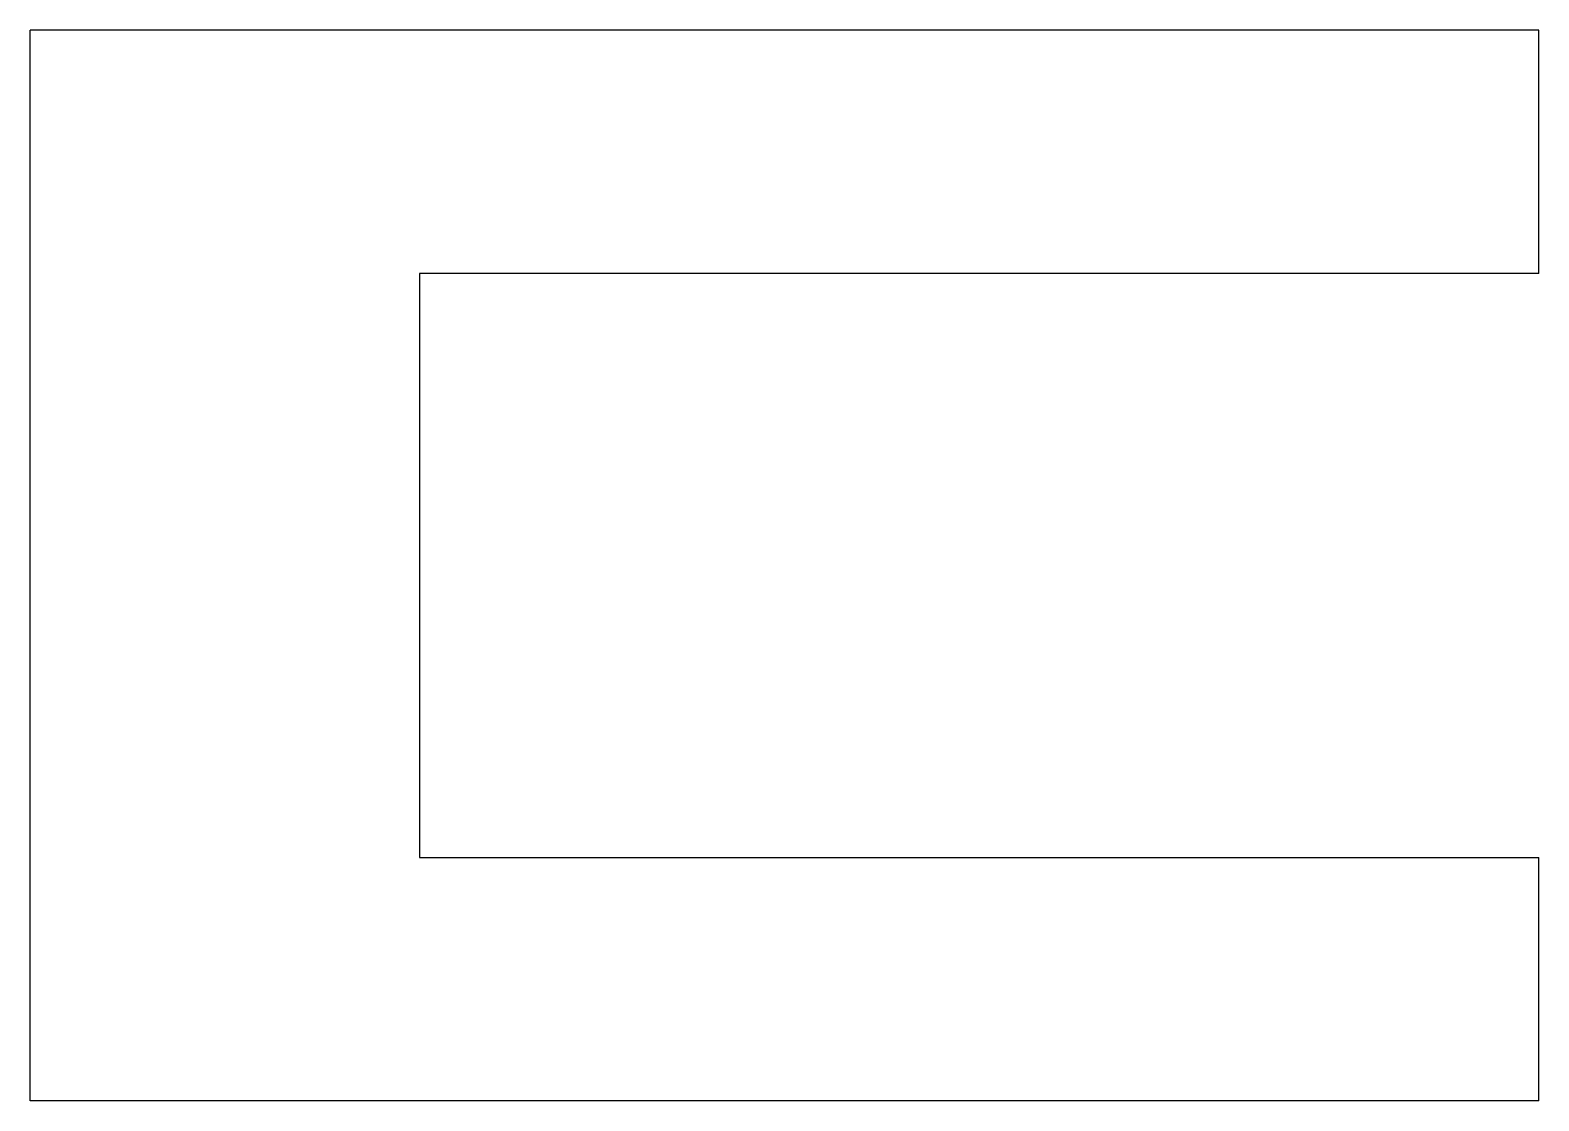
# Model space of a CAD drawing. Header units: metres. Extents: x -28 to 3, y -22 to 0.
import ezdxf

# ---------------------------------------------------------------- set-up
doc = ezdxf.new("R2010")
doc.units = ezdxf.units.M

msp = doc.modelspace()

# ---------------------------------------------------------------- linework, layer by layer
for points in [[(3, 0), (2.38, 0), (1.76, 0), (1.14, 0), (0.52, 0), (-0.1, 0), (-0.72, 0), (-1.34, 0), (-1.96, 0), (-2.58, 0), (-3.2, 0), (-3.82, 0), (-4.44, 0), (-5.06, 0), (-5.68, 0), (-6.3, 0), (-6.92, 0), (-7.54, 0), (-8.16, 0), (-8.78, 0), (-9.4, 0), (-10.02, 0), (-10.64, 0), (-11.26, 0), (-11.88, 0), (-12.5, 0), (-13.12, 0), (-13.74, 0), (-14.36, 0), (-14.98, 0), (-15.6, 0), (-16.22, 0), (-16.84, 0), (-17.46, 0), (-18.08, 0), (-18.7, 0), (-19.32, 0), (-19.94, 0), (-20.56, 0), (-21.18, 0), (-21.8, 0), (-22.42, 0), (-23.04, 0), (-23.66, 0), (-24.28, 0), (-24.9, 0), (-25.52, 0), (-26.14, 0), (-26.76, 0), (-27.38, 0), (-28, 0)], [(-28, -22), (-28, -21.56), (-28, -21.12), (-28, -20.68), (-28, -20.24), (-28, -19.8), (-28, -19.36), (-28, -18.92), (-28, -18.48), (-28, -18.04), (-28, -17.6), (-28, -17.16), (-28, -16.72), (-28, -16.28), (-28, -15.84), (-28, -15.4), (-28, -14.96), (-28, -14.52), (-28, -14.08), (-28, -13.64), (-28, -13.2), (-28, -12.76), (-28, -12.32), (-28, -11.88), (-28, -11.44), (-28, -11), (-28, -10.56), (-28, -10.12), (-28, -9.68), (-28, -9.24), (-28, -8.8), (-28, -8.36), (-28, -7.92), (-28, -7.48), (-28, -7.04), (-28, -6.6), (-28, -6.16), (-28, -5.72), (-28, -5.28), (-28, -4.84), (-28, -4.4), (-28, -3.96), (-28, -3.52), (-28, -3.08), (-28, -2.64), (-28, -2.2), (-28, -1.76), (-28, -1.32), (-28, -0.88), (-28, -0.44), (-28, 0)], [(3, -5), (3, -4.9), (3, -4.8), (3, -4.7), (3, -4.6), (3, -4.5), (3, -4.4), (3, -4.3), (3, -4.2), (3, -4.1), (3, -4), (3, -3.9), (3, -3.8), (3, -3.7), (3, -3.6), (3, -3.5), (3, -3.4), (3, -3.3), (3, -3.2), (3, -3.1), (3, -3), (3, -2.9), (3, -2.8), (3, -2.7), (3, -2.6), (3, -2.5), (3, -2.4), (3, -2.3), (3, -2.2), (3, -2.1), (3, -2), (3, -1.9), (3, -1.8), (3, -1.7), (3, -1.6), (3, -1.5), (3, -1.4), (3, -1.3), (3, -1.2), (3, -1.1), (3, -1), (3, -0.9), (3, -0.8), (3, -0.7), (3, -0.6), (3, -0.5), (3, -0.4), (3, -0.3), (3, -0.2), (3, -0.1), (3, 0)], [(3, -5), (2.54, -5), (2.08, -5), (1.62, -5), (1.16, -5), (0.7, -5), (0.24, -5), (-0.22, -5), (-0.68, -5), (-1.14, -5), (-1.6, -5), (-2.06, -5), (-2.52, -5), (-2.98, -5), (-3.44, -5), (-3.9, -5), (-4.36, -5), (-4.82, -5), (-5.28, -5), (-5.74, -5), (-6.2, -5), (-6.66, -5), (-7.12, -5), (-7.58, -5), (-8.04, -5), (-8.5, -5), (-8.96, -5), (-9.42, -5), (-9.88, -5), (-10.34, -5), (-10.8, -5), (-11.26, -5), (-11.72, -5), (-12.18, -5), (-12.64, -5), (-13.1, -5), (-13.56, -5), (-14.02, -5), (-14.48, -5), (-14.94, -5), (-15.4, -5), (-15.86, -5), (-16.32, -5), (-16.78, -5), (-17.24, -5), (-17.7, -5), (-18.16, -5), (-18.62, -5), (-19.08, -5), (-19.54, -5), (-20, -5)], [(-20, -5), (-20, -5.24), (-20, -5.48), (-20, -5.72), (-20, -5.96), (-20, -6.2), (-20, -6.44), (-20, -6.68), (-20, -6.92), (-20, -7.16), (-20, -7.4), (-20, -7.64), (-20, -7.88), (-20, -8.12), (-20, -8.36), (-20, -8.6), (-20, -8.84), (-20, -9.08), (-20, -9.32), (-20, -9.56), (-20, -9.8), (-20, -10.04), (-20, -10.28), (-20, -10.52), (-20, -10.76), (-20, -11), (-20, -11.24), (-20, -11.48), (-20, -11.72), (-20, -11.96), (-20, -12.2), (-20, -12.44), (-20, -12.68), (-20, -12.92), (-20, -13.16), (-20, -13.4), (-20, -13.64), (-20, -13.88), (-20, -14.12), (-20, -14.36), (-20, -14.6), (-20, -14.84), (-20, -15.08), (-20, -15.32), (-20, -15.56), (-20, -15.8), (-20, -16.04), (-20, -16.28), (-20, -16.52), (-20, -16.76), (-20, -17)], [(-20, -17), (-19.54, -17), (-19.08, -17), (-18.62, -17), (-18.16, -17), (-17.7, -17), (-17.24, -17), (-16.78, -17), (-16.32, -17), (-15.86, -17), (-15.4, -17), (-14.94, -17), (-14.48, -17), (-14.02, -17), (-13.56, -17), (-13.1, -17), (-12.64, -17), (-12.18, -17), (-11.72, -17), (-11.26, -17), (-10.8, -17), (-10.34, -17), (-9.88, -17), (-9.42, -17), (-8.96, -17), (-8.5, -17), (-8.04, -17), (-7.58, -17), (-7.12, -17), (-6.66, -17), (-6.2, -17), (-5.74, -17), (-5.28, -17), (-4.82, -17), (-4.36, -17), (-3.9, -17), (-3.44, -17), (-2.98, -17), (-2.52, -17), (-2.06, -17), (-1.6, -17), (-1.14, -17), (-0.68, -17), (-0.22, -17), (0.24, -17), (0.7, -17), (1.16, -17), (1.62, -17), (2.08, -17), (2.54, -17), (3, -17)], [(3, -22), (3, -21.9), (3, -21.8), (3, -21.7), (3, -21.6), (3, -21.5), (3, -21.4), (3, -21.3), (3, -21.2), (3, -21.1), (3, -21), (3, -20.9), (3, -20.8), (3, -20.7), (3, -20.6), (3, -20.5), (3, -20.4), (3, -20.3), (3, -20.2), (3, -20.1), (3, -20), (3, -19.9), (3, -19.8), (3, -19.7), (3, -19.6), (3, -19.5), (3, -19.4), (3, -19.3), (3, -19.2), (3, -19.1), (3, -19), (3, -18.9), (3, -18.8), (3, -18.7), (3, -18.6), (3, -18.5), (3, -18.4), (3, -18.3), (3, -18.2), (3, -18.1), (3, -18), (3, -17.9), (3, -17.8), (3, -17.7), (3, -17.6), (3, -17.5), (3, -17.4), (3, -17.3), (3, -17.2), (3, -17.1), (3, -17)], [(3, -22), (2.38, -22), (1.76, -22), (1.14, -22), (0.52, -22), (-0.1, -22), (-0.72, -22), (-1.34, -22), (-1.96, -22), (-2.58, -22), (-3.2, -22), (-3.82, -22), (-4.44, -22), (-5.06, -22), (-5.68, -22), (-6.3, -22), (-6.92, -22), (-7.54, -22), (-8.16, -22), (-8.78, -22), (-9.4, -22), (-10.02, -22), (-10.64, -22), (-11.26, -22), (-11.88, -22), (-12.5, -22), (-13.12, -22), (-13.74, -22), (-14.36, -22), (-14.98, -22), (-15.6, -22), (-16.22, -22), (-16.84, -22), (-17.46, -22), (-18.08, -22), (-18.7, -22), (-19.32, -22), (-19.94, -22), (-20.56, -22), (-21.18, -22), (-21.8, -22), (-22.42, -22), (-23.04, -22), (-23.66, -22), (-24.28, -22), (-24.9, -22), (-25.52, -22), (-26.14, -22), (-26.76, -22), (-27.38, -22), (-28, -22)]]:
    msp.add_lwpolyline(points)

doc.saveas('drawing.dxf')
